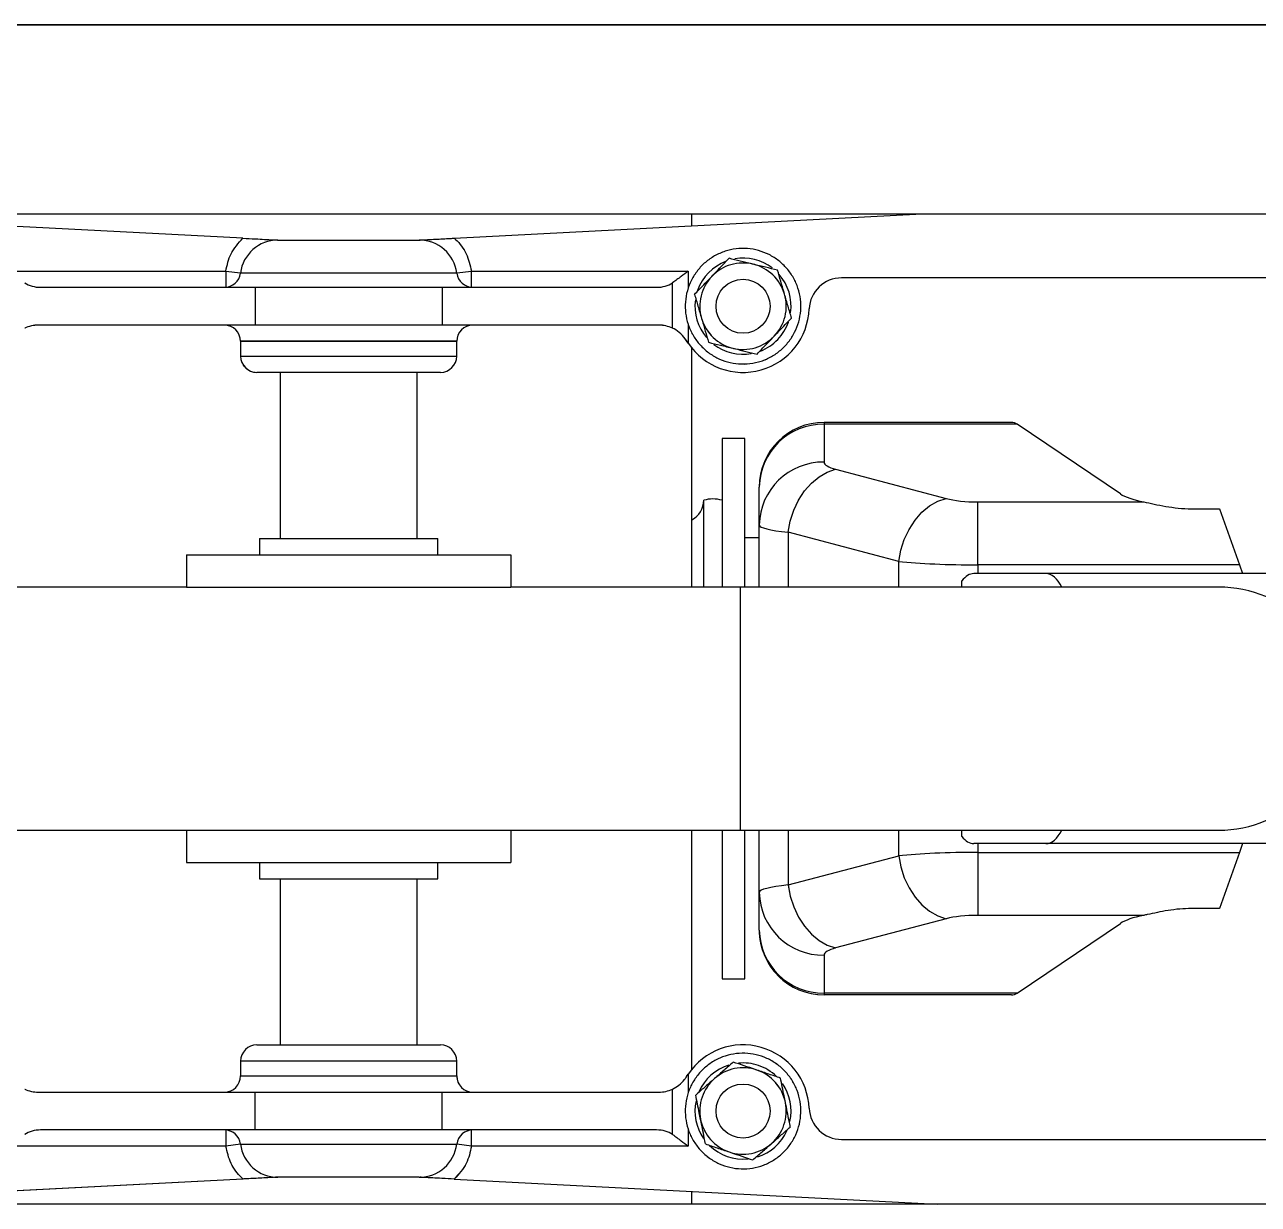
# Model space of a CAD drawing. Header units: inches. Extents: x -1851 to 6314, y -1304 to 4687.
# Drawn here: x -1808.61 to -1798.15, y 211.38 to 221.38 of the extents above; entities that cross this region are included whole.
import ezdxf

# ---------------------------------------------------------------- set-up
doc = ezdxf.new("R2010")
doc.units = ezdxf.units.IN
doc.header["$MEASUREMENT"] = 0
doc.layers.add('E-ARRY-TABL', color=9, linetype='Continuous')

# ---------------------------------------------------------------- blocks, each defined once
blk = doc.blocks.new('2.2.1_8 Mid Plan View')
at = {"color": 7, "linetype": 'Continuous', "lineweight": 15}
for p, q in [((-0.30061, -3.73684), (-0.30061, 2.68042)), ((0.30109, 2.68042), (0.30109, -3.73684)), ((-0.41544, -3.62201), (-0.41544, 2.56559)), ((-0.08202, 0.09022), (-0.08202, -0.1048)), ((0.08202, 0.09022), (0.08202, -0.1048)), ((-0.26164, 0.08119), (-0.26164, -0.22889)), ((0.26164, -0.22889), (0.26164, 0.08119)), ((-0.12142, 0.00057), (-0.08733, 0.01273)), ((-0.08733, 0.01273), (-0.08202, 0.01463)), ((-0.08733, 0.01273), (-0.08733, -0.14613)), ((0.08202, 0.01463), (0.08733, 0.01273)), ((0.08733, -0.14613), (0.08733, 0.01273)), ((0.08733, 0.01273), (0.12142, 0.00057)), ((-0.12142, -0.0164), (-0.12142, 0.00057)), ((-0.07382, 0), (-0.07382, -0.29035)), ((0.07382, -0.29035), (0.07382, 0)), ((0.12142, 0.00057), (0.12142, -0.0164)), ((-0.12556, -0.14613), (-0.12556, -0.04537)), ((0.12556, -0.04537), (0.12556, -0.14613)), ((-0.13046, -0.05956), (-0.17274, -0.12222)), ((0.17274, -0.12222), (0.13046, -0.05956)), ((-0.08202, -0.1048), (-0.08202, -0.14855)), ((0.08202, -0.1048), (0.08202, -0.14855)), ((-0.17388, -0.12565), (-0.17388, -0.2395)), ((-0.17274, -0.12222), (-0.17274, -0.2395)), ((0.17274, -0.12222), (0.17274, -0.2395)), ((0.17388, -0.12565), (0.17388, -0.2395)), ((-0.08733, -0.14613), (-0.12556, -0.14613)), ((0.08733, -0.14613), (0.12556, -0.14613)), ((-0.07382, -0.15584), (-0.07762, -0.15584)), ((0.07762, -0.15584), (0.07382, -0.15584)), ((-0.14536, -0.23247), (-0.12762, -0.16535)), ((0.12762, -0.16535), (0.14536, -0.23247)), ((0.28572, -0.46404), (0.30109, -0.17084)), ((-0.28572, -0.46404), (-0.30061, -0.18001)), ((-0.08939, -0.19417), (-0.10713, -0.2613)), ((0.10713, -0.2613), (0.08939, -0.19417)), ((-0.17388, -0.2395), (-0.17274, -0.2395)), ((-0.17274, -0.2395), (-0.14975, -0.2395)), ((0.14975, -0.2395), (0.17274, -0.2395)), ((0.17274, -0.2395), (0.17388, -0.2395)), ((-0.11152, -0.27887), (-0.13451, -0.27887)), ((-0.07382, -0.27887), (-0.11152, -0.27887)), ((-0.10375, -0.27887), (-0.10375, -0.28771)), ((0.11152, -0.27887), (0.07382, -0.27887)), ((0.13451, -0.27887), (0.11152, -0.27887)), ((-0.07382, -0.28771), (-0.16416, -0.28771)), ((-0.16416, -0.28771), (-0.16416, -0.30146)), ((-0.07382, -0.29035), (-0.07382, -0.42979)), ((0.16416, -0.28771), (0.07382, -0.28771)), ((0.07382, -0.42979), (0.07382, -0.29035)), ((0.16416, -0.30146), (0.16416, -0.28771)), ((-0.16416, -0.30146), (-0.07382, -0.30146)), ((0.07382, -0.30146), (0.16416, -0.30146)), ((-0.07382, -0.31255), (-0.12655, -0.31255)), ((-0.29328, -0.31988), (-0.30061, -0.31988)), ((-0.26575, -0.45363), (-0.26575, -0.32202)), ((-0.22193, -0.32202), (-0.2235, -0.32303)), ((-0.07382, -0.31988), (-0.21905, -0.31988)), ((0.21905, -0.31988), (0.07382, -0.31988)), ((0.2235, -0.32303), (0.22193, -0.32202)), ((0.26575, -0.32202), (0.26575, -0.45363)), ((0.30109, -0.31988), (0.29328, -0.31988)), ((-0.23108, -0.33148), (-0.25867, -0.33148)), ((0.25867, -0.33148), (0.23108, -0.33148)), ((-0.2559, -0.47148), (-0.2559, -0.34118)), ((-0.23294, -0.33983), (-0.23294, -0.47148)), ((0.23294, -0.47148), (0.23294, -0.33983)), ((0.2559, -0.34118), (0.2559, -0.47148)), ((-0.0935, -0.62663), (-0.0935, -0.42979)), ((-0.0935, -0.42979), (-0.07382, -0.42979)), ((-0.07382, -0.62663), (-0.07382, -0.42979)), ((0.07382, -0.42979), (0.0935, -0.42979)), ((0.07382, -0.62663), (0.07382, -0.42979)), ((0.0935, -0.62663), (0.0935, -0.42979)), ((-0.21407, -0.46259), (-0.22309, -0.46259)), ((0.22309, -0.46259), (0.21407, -0.46259)), ((-0.2559, -0.47148), (-0.23294, -0.47148)), ((-0.2559, -0.58494), (-0.2559, -0.47148)), ((-0.23294, -0.47148), (-0.23294, -0.58494)), ((0.23294, -0.58494), (0.23294, -0.47148)), ((0.2559, -0.47148), (0.23294, -0.47148)), ((0.2559, -0.47148), (0.2559, -0.58494)), ((-0.20423, -0.47244), (-0.20423, -0.58398)), ((-0.0935, -0.47408), (-0.10335, -0.47408)), ((-0.10335, -0.58234), (-0.10335, -0.47408)), ((0.10335, -0.47408), (0.0935, -0.47408)), ((0.10335, -0.58234), (0.10335, -0.47408)), ((0.20423, -0.58398), (0.20423, -0.47244)), ((-0.28461, -0.48573), (-0.28463, -0.48487)), ((-0.28461, -0.57112), (-0.28461, -0.4853)), ((-0.10335, -0.48654), (-0.20423, -0.48654)), ((0.20423, -0.48654), (0.10335, -0.48654)), ((0.28461, -0.4853), (0.28461, -0.57112)), ((-0.20423, -0.56988), (-0.10335, -0.56988)), ((0.10335, -0.56988), (0.20423, -0.56988)), ((0.28461, -0.57069), (0.28463, -0.57155)), ((-0.10335, -0.58234), (-0.0935, -0.58234)), ((0.0935, -0.58234), (0.10335, -0.58234)), ((-0.2559, -0.58494), (-0.23294, -0.58494)), ((-0.2559, -0.71524), (-0.2559, -0.58494)), ((-0.23294, -0.58494), (-0.23294, -0.71659)), ((0.2559, -0.58494), (0.23294, -0.58494)), ((0.23294, -0.71659), (0.23294, -0.58494)), ((0.2559, -0.58494), (0.2559, -0.71524)), ((-0.28572, -0.59238), (-0.30061, -0.87641)), ((-0.22309, -0.59383), (-0.21407, -0.59383)), ((0.21407, -0.59383), (0.22309, -0.59383)), ((0.28572, -0.59238), (0.30109, -0.88558)), ((-0.26575, -0.7344), (-0.26575, -0.60279)), ((0.26575, -0.60279), (0.26575, -0.7344)), ((-0.0935, -0.62663), (-0.07382, -0.62663)), ((-0.07382, -0.62663), (-0.07382, -0.76607)), ((0.07382, -0.76607), (0.07382, -0.62663)), ((0.07382, -0.62663), (0.0935, -0.62663))]:
    blk.add_line(p, q, dxfattribs=at)
at = {"color": 8, "linetype": 'Continuous', "lineweight": 15}
for p, q in [((-0.08733, -0.14613), (-0.08202, -0.14613)), ((0.08202, -0.14613), (0.08733, -0.14613)), ((-0.07382, -0.19417), (-0.08939, -0.19417)), ((0.08939, -0.19417), (0.07382, -0.19417)), ((-0.10713, -0.2613), (-0.07382, -0.2613)), ((0.07382, -0.2613), (0.10713, -0.2613)), ((0.07382, -0.29035), (-0.07382, -0.29035)), ((-0.26575, -0.32202), (-0.2555, -0.32202)), ((-0.23334, -0.32202), (-0.22193, -0.32202)), ((0.22193, -0.32202), (0.23334, -0.32202)), ((0.2555, -0.32202), (0.26575, -0.32202)), ((-0.26461, -0.46253), (-0.26575, -0.45363)), ((-0.25594, -0.45363), (-0.26575, -0.45363)), ((0.26575, -0.45363), (0.25594, -0.45363)), ((0.26575, -0.45363), (0.26461, -0.46253)), ((-0.26451, -0.46252), (-0.26451, -0.5939)), ((-0.22309, -0.46259), (-0.22309, -0.59383)), ((-0.21407, -0.59383), (-0.21407, -0.46259)), ((0.21407, -0.46259), (0.21407, -0.59383)), ((0.22309, -0.59383), (0.22309, -0.46259)), ((0.26451, -0.5939), (0.26451, -0.46252)), ((-0.26575, -0.60279), (-0.26461, -0.59389)), ((0.26461, -0.59389), (0.26575, -0.60279)), ((-0.26575, -0.60279), (-0.25594, -0.60279)), ((0.25594, -0.60279), (0.26575, -0.60279))]:
    blk.add_line(p, q, dxfattribs=at)
at = {"color": 7, "linetype": 'Continuous', "lineweight": 15, "flags": 128}
for points in [[(-0.08939, -0.19417), (-0.09617, -0.1929), (-0.10274, -0.19077), (-0.1089, -0.18786), (-0.11446, -0.18425), (-0.11924, -0.18006), (-0.1231, -0.17542), (-0.12592, -0.17046), (-0.12762, -0.16535)], [(0.08939, -0.19417), (0.09617, -0.1929), (0.10274, -0.19077), (0.1089, -0.18786), (0.11446, -0.18425), (0.11924, -0.18006), (0.1231, -0.17542), (0.12592, -0.17046), (0.12762, -0.16535)], [(-0.10713, -0.2613), (-0.11391, -0.26002), (-0.12048, -0.25789), (-0.12664, -0.25498), (-0.1322, -0.25138), (-0.13698, -0.24718), (-0.14085, -0.24254), (-0.14367, -0.23758), (-0.14536, -0.23247)], [(0.10713, -0.2613), (0.11391, -0.26002), (0.12048, -0.25789), (0.12664, -0.25498), (0.1322, -0.25138), (0.13698, -0.24718), (0.14085, -0.24254), (0.14367, -0.23758), (0.14536, -0.23247)]]:
    blk.add_lwpolyline(points, dxfattribs=at)
at = {"color": 7, "linetype": 'Continuous', "lineweight": 15}
for centre in [(-0.24442, -0.28871), (0.24442, -0.28871)]:
    blk.add_circle(centre, 0.0164, dxfattribs=at)
for centre, radius, start, end in [((0, 0), 0.07382, 0, 180), ((-0.24196, -0.22889), 0.01968, 180, 267.64472), ((0.24196, -0.22889), 0.01968, 272.35528, 0), ((-0.13451, -0.2395), 0.03937, 180, 270), ((-0.13391, -0.24004), 0.03884, 179.20634, 269.11267), ((-0.11092, -0.24004), 0.03884, 179.20634, 269.11267), ((0.11092, -0.24004), 0.03884, 270.88733, 0.79366), ((0.13391, -0.24004), 0.03884, 270.88733, 0.79366), ((0.13451, -0.2395), 0.03937, 270, 0), ((-0.24442, -0.28871), 0.0351, 96.90411, 108.15411), ((-0.24442, -0.28871), 0.0351, 85.65411, 96.90411), ((-0.24442, -0.28871), 0.04019, 304.01996, 87.64472), ((-0.24442, -0.28871), 0.0351, 74.40411, 85.65411), ((0.24442, -0.28871), 0.04019, 92.35528, 235.98004), ((0.24442, -0.28871), 0.0351, 99.4324, 110.6824), ((0.24442, -0.28871), 0.0351, 88.1824, 99.4324), ((0.24442, -0.28871), 0.0351, 76.9324, 88.1824), ((0.24442, -0.28871), 0.0351, 65.6824, 76.9324), ((-0.24442, -0.28871), 0.0351, 130.65411, 141.90411), ((-0.24442, -0.28871), 0.0351, 119.40411, 130.65411), ((-0.24442, -0.28871), 0.0292, 82.02411, 131.67826), ((-0.24442, -0.28871), 0.0351, 108.15411, 119.40411), ((-0.24442, -0.28871), 0.0351, 63.15411, 74.40411), ((-0.24442, -0.28871), 0.0292, 46.27911, 70.51706), ((-0.24442, -0.28871), 0.0351, 51.90411, 63.15411), ((-0.24442, -0.28871), 0.0351, 40.65411, 51.90411), ((0.24442, -0.28871), 0.0351, 121.9324, 133.1824), ((0.24442, -0.28871), 0.0351, 110.6824, 121.9324), ((0.24442, -0.28871), 0.0292, 77.48076, 124.95791), ((0.24442, -0.28871), 0.0292, 17.4042, 65.70248), ((0.24442, -0.28871), 0.0351, 54.4324, 65.6824), ((0.24442, -0.28871), 0.0351, 43.1824, 54.4324), ((-0.24442, -0.28871), 0.0351, 141.90411, 153.15411), ((-0.24442, -0.28871), 0.02625, 106.27911, 166.27911), ((-0.24442, -0.28871), 0.02625, 46.27911, 106.27911), ((-0.24442, -0.28871), 0.0292, 21.12868, 46.27911), ((-0.24442, -0.28871), 0.0351, 29.40411, 40.65411), ((0.24442, -0.28871), 0.0351, 144.4324, 155.6824), ((0.24442, -0.28871), 0.0351, 133.1824, 144.4324), ((0.24442, -0.28871), 0.0292, 136.15698, 161.3074), ((0.24442, -0.28871), 0.02625, 101.3074, 161.3074), ((0.24442, -0.28871), 0.02625, 41.3074, 101.3074), ((0.24442, -0.28871), 0.0351, 31.9324, 43.1824), ((-0.24442, -0.28871), 0.0351, 153.15411, 164.40411), ((-0.24442, -0.28871), 0.0292, 142.71343, 189.80563), ((-0.24442, -0.28871), 0.02625, 346.27911, 46.27911), ((-0.24442, -0.28871), 0.0351, 18.15411, 29.40411), ((0.24442, -0.28871), 0.0351, 155.6824, 166.9324), ((0.24442, -0.28871), 0.02625, 341.3074, 41.3074), ((0.24442, -0.28871), 0.0351, 20.6824, 31.9324), ((0.24442, -0.28871), 0.0351, 9.4324, 20.6824), ((-0.24442, -0.28871), 0.0351, 164.40411, 175.65411), ((-0.24442, -0.28871), 0.02625, 166.27911, 226.27911), ((-0.24442, -0.28871), 0.0292, 322.45247, 9.92962), ((-0.24442, -0.28871), 0.0351, 6.90411, 18.15411), ((-0.24442, -0.28871), 0.0351, 355.65411, 6.90411), ((0.24442, -0.28871), 0.0351, 166.9324, 178.1824), ((0.24442, -0.28871), 0.0292, 161.3074, 185.54536), ((0.24442, -0.28871), 0.02625, 161.3074, 221.3074), ((0.24442, -0.28871), 0.0351, 358.1824, 9.4324), ((-0.24442, -0.28871), 0.0351, 175.65411, 186.90411), ((-0.24442, -0.28871), 0.0351, 344.40411, 355.65411), ((0.24442, -0.28871), 0.0351, 178.1824, 189.4324), ((0.24442, -0.28871), 0.0292, 315.62303, 5.97122), ((0.24442, -0.28871), 0.0351, 346.9324, 358.1824), ((-0.24442, -0.28871), 0.0351, 186.90411, 198.15411), ((-0.24442, -0.28871), 0.0351, 198.15411, 209.40411), ((-0.24442, -0.28871), 0.0292, 200.59474, 250.94292), ((-0.24442, -0.28871), 0.02625, 286.27911, 346.27911), ((-0.24442, -0.28871), 0.0351, 333.15411, 344.40411), ((0.24442, -0.28871), 0.0351, 189.4324, 200.6824), ((0.24442, -0.28871), 0.0292, 197.0524, 246.70655), ((0.24442, -0.28871), 0.02625, 281.3074, 341.3074), ((0.24442, -0.28871), 0.0351, 335.6824, 346.9324), ((-0.24442, -0.28871), 0.0351, 209.40411, 220.65411), ((-0.24442, -0.28871), 0.0351, 321.90411, 333.15411), ((-0.10766, -0.307), 0.01968, 163.6403, 196.3597), ((0.24442, -0.28871), 0.0351, 200.6824, 211.9324), ((0.24442, -0.28871), 0.02625, 221.3074, 281.3074), ((0.24442, -0.28871), 0.0351, 324.4324, 335.6824), ((-0.24442, -0.28871), 0.0351, 220.65411, 231.90411), ((-0.24442, -0.28871), 0.02625, 226.27911, 286.27911), ((-0.24442, -0.28871), 0.0292, 262.37591, 310.67419), ((-0.24442, -0.28871), 0.0351, 310.65411, 321.90411), ((-0.12655, -0.32567), 0.01312, 26.18366, 90), ((0.24442, -0.28871), 0.0351, 211.9324, 223.1824), ((0.24442, -0.28871), 0.0351, 223.1824, 234.4324), ((0.24442, -0.28871), 0.0292, 257.74173, 304.83392), ((0.24442, -0.28871), 0.0351, 301.9324, 313.1824), ((0.24442, -0.28871), 0.0351, 313.1824, 324.4324), ((-0.24442, -0.28871), 0.0351, 231.90411, 243.15411), ((-0.24442, -0.28871), 0.0351, 243.15411, 254.40411), ((-0.24442, -0.28871), 0.0351, 276.90411, 288.15411), ((-0.24442, -0.28871), 0.0351, 288.15411, 299.40411), ((-0.24442, -0.28871), 0.0351, 299.40411, 310.65411), ((0.24442, -0.28871), 0.0351, 234.4324, 245.6824), ((0.24442, -0.28871), 0.0351, 245.6824, 256.9324), ((0.24442, -0.28871), 0.0351, 279.4324, 290.6824), ((0.24442, -0.28871), 0.0351, 290.6824, 301.9324), ((-0.24442, -0.28871), 0.0351, 254.40411, 265.65411), ((-0.24442, -0.28871), 0.0351, 265.65411, 276.90411), ((0.24442, -0.28871), 0.0351, 256.9324, 268.1824), ((0.24442, -0.28871), 0.0351, 268.1824, 279.4324), ((-0.21325, -0.33983), 0.01968, 154.88049, 180), ((0.21325, -0.33983), 0.01968, 0, 25.11951), ((-0.26575, -0.45275), 0.00984, 277.18076, 0), ((-0.22309, -0.45275), 0.00984, 180, 270), ((0.22309, -0.45275), 0.00984, 270, 0), ((0.26575, -0.45275), 0.00984, 180, 262.81924), ((-0.26164, -0.4853), 0.02297, 97.18076, 180), ((-0.21407, -0.47244), 0.00984, 0, 90), ((0.21407, -0.47244), 0.00984, 90, 180), ((0.26164, -0.4853), 0.02297, 0, 82.81924), ((-0.26164, -0.57112), 0.02297, 180, 262.81924), ((0.26164, -0.57112), 0.02297, 277.18076, 0), ((-0.21407, -0.58398), 0.00984, 270, 0), ((0.21407, -0.58398), 0.00984, 180, 270), ((-0.26575, -0.60367), 0.00984, 0, 82.81924), ((-0.22309, -0.60367), 0.00984, 90, 180), ((0.22309, -0.60367), 0.00984, 0, 90), ((0.26575, -0.60367), 0.00984, 97.18076, 180), ((-0.21325, -0.71659), 0.01968, 180, 205.11951), ((0.21325, -0.71659), 0.01968, 334.88049, 0)]:
    blk.add_arc(centre, radius, start, end, dxfattribs=at)
for centre, major_axis, ratio, start_param, end_param in [((-0.13432, -0.0164), (0, 0.04593), 0.24585, 3.490958, 4.029993), ((0.13432, -0.0164), (0, 0.04593), 0.24585, 2.253193, 2.792228), ((-0.04921, -0.1048), (0.03281, 0), 0.444444, 2.418858, 3.141593), ((0.04921, -0.1048), (0.03281, 0), 0.444444, 0, 0.722734), ((-0.13451, -0.12565), (0.03937, 0), 0.364309, 2.900524, 3.141593), ((0.13451, -0.12565), (0.03937, 0), 0.364309, 0, 0.241069), ((-0.13201, -0.14613), (0, 0.02625), 0.24585, 3.890812, 4.712389), ((-0.09378, -0.14613), (0, 0.06562), 0.09834, 3.890812, 4.712389), ((-0.04921, -0.14855), (0.03281, 0), 0.444444, 3.141593, 3.665191), ((0.04921, -0.14855), (0.03281, 0), 0.444444, 5.759587, 6.283185), ((0.09378, -0.14613), (0, 0.06562), 0.09834, 1.570796, 2.392374), ((0.13201, -0.14613), (0, 0.02625), 0.24585, 1.570796, 2.392374), ((-0.14975, -0.21325), (0, 0.02625), 0.24585, 3.141593, 3.890812), ((0.14975, -0.21325), (0, 0.02625), 0.24585, 2.392374, 3.141593), ((-0.11152, -0.21325), (0, 0.06562), 0.09834, 3.141593, 3.890812), ((0.11152, -0.21325), (0, 0.06562), 0.09834, 2.392374, 3.141593), ((-0.26575, -0.34118), (0, 0.01395), 0.70539, 4.712389, 5.481174), ((0.26575, -0.34118), (0, 0.01395), 0.70539, 0.802011, 1.570796), ((-0.26575, -0.71524), (0, 0.01395), 0.70539, 3.943604, 4.712389), ((0.26575, -0.71524), (0, 0.01395), 0.70539, 1.570796, 2.339581)]:
    blk.add_ellipse(centre, major_axis=major_axis, ratio=ratio, start_param=start_param, end_param=end_param, dxfattribs=at)
for points, knots in [([(-0.12556, -0.04537), (-0.12512, -0.04331), (-0.12424, -0.03914), (-0.12279, -0.03206), (-0.12171, -0.02445), (-0.12142, -0.01914), (-0.12142, -0.01643), (-0.12142, -0.0164)], [0, 0, 0, 0, 0.245342, 0.49764, 0.743058, 0.997175, 1, 1, 1, 1]), ([(0.12142, -0.0164), (0.12149, -0.01879), (0.12161, -0.02362), (0.12257, -0.03061), (0.12382, -0.03724), (0.12489, -0.04208), (0.12542, -0.04467), (0.12556, -0.04537)], [0, 0, 0, 0, 0.225619, 0.458408, 0.683808, 0.914596, 1, 1, 1, 1]), ([(-0.23723, -0.25927), (-0.23959, -0.25996), (-0.24436, -0.26135), (-0.24929, -0.26279), (-0.25178, -0.26352)], [0, 0, 0, 0, 0.495458, 1, 1, 1, 1]), ([(-0.22628, -0.26974), (-0.22728, -0.26879), (-0.23098, -0.26524), (-0.23459, -0.26179), (-0.23723, -0.25927)], [0, 0, 0, 0, 0.268634, 1, 1, 1, 1]), ([(0.25413, -0.26), (0.25289, -0.26025), (0.24804, -0.26122), (0.24301, -0.26223), (0.23927, -0.26297)], [0, 0, 0, 0, 0.257551, 1, 1, 1, 1]), ([(0.26414, -0.27139), (0.2639, -0.27112), (0.2621, -0.26907), (0.25872, -0.26522), (0.25567, -0.26175), (0.25413, -0.26)], [0, 0, 0, 0, 0.070086, 0.530782, 1, 1, 1, 1]), ([(-0.26632, -0.26776), (-0.26691, -0.27016), (-0.26808, -0.27498), (-0.2693, -0.27997), (-0.26992, -0.28249)], [0, 0, 0, 0, 0.495458, 1, 1, 1, 1]), ([(-0.25178, -0.26352), (-0.25212, -0.26362), (-0.25473, -0.26438), (-0.25966, -0.26582), (-0.26409, -0.26711), (-0.26632, -0.26776)], [0, 0, 0, 0, 0.070086, 0.530782, 1, 1, 1, 1]), ([(0.22441, -0.26594), (0.22363, -0.26828), (0.22203, -0.27298), (0.22039, -0.27784), (0.21956, -0.2803)], [0, 0, 0, 0, 0.495458, 1, 1, 1, 1]), ([(0.23927, -0.26297), (0.23792, -0.26324), (0.23289, -0.26425), (0.228, -0.26523), (0.22441, -0.26594)], [0, 0, 0, 0, 0.268634, 1, 1, 1, 1]), ([(-0.21533, -0.28022), (-0.21625, -0.27934), (-0.21982, -0.27592), (-0.22353, -0.27238), (-0.22628, -0.26974)], [0, 0, 0, 0, 0.257551, 1, 1, 1, 1]), ([(0.27414, -0.28277), (0.27251, -0.28092), (0.26924, -0.27719), (0.26585, -0.27333), (0.26414, -0.27139)], [0, 0, 0, 0, 0.495458, 1, 1, 1, 1]), ([(-0.26992, -0.28249), (-0.27, -0.28283), (-0.27065, -0.28548), (-0.27186, -0.29046), (-0.27296, -0.29494), (-0.27351, -0.29721)], [0, 0, 0, 0, 0.070086, 0.530782, 1, 1, 1, 1]), ([(-0.21892, -0.29494), (-0.21884, -0.29459), (-0.21819, -0.29194), (-0.21698, -0.28696), (-0.21588, -0.28248), (-0.21533, -0.28022)], [0, 0, 0, 0, 0.070086, 0.530782, 1, 1, 1, 1]), ([(0.21956, -0.2803), (0.21944, -0.28064), (0.21857, -0.28322), (0.21693, -0.28807), (0.21545, -0.29245), (0.2147, -0.29465)], [0, 0, 0, 0, 0.070086, 0.530782, 1, 1, 1, 1]), ([(0.26928, -0.29712), (0.2694, -0.29678), (0.27027, -0.29421), (0.27191, -0.28935), (0.27339, -0.28497), (0.27414, -0.28277)], [0, 0, 0, 0, 0.070086, 0.530782, 1, 1, 1, 1]), ([(-0.26256, -0.30768), (-0.26356, -0.30673), (-0.26726, -0.30318), (-0.27087, -0.29973), (-0.27351, -0.29721)], [0, 0, 0, 0, 0.268634, 1, 1, 1, 1]), ([(-0.22252, -0.30966), (-0.22193, -0.30727), (-0.22075, -0.30244), (-0.21954, -0.29745), (-0.21892, -0.29494)], [0, 0, 0, 0, 0.495458, 1, 1, 1, 1]), ([(0.2147, -0.29465), (0.21633, -0.2965), (0.2196, -0.30023), (0.22299, -0.30409), (0.2247, -0.30604)], [0, 0, 0, 0, 0.495458, 1, 1, 1, 1]), ([(0.26443, -0.31148), (0.26521, -0.30915), (0.26681, -0.30444), (0.26845, -0.29958), (0.26928, -0.29712)], [0, 0, 0, 0, 0.495458, 1, 1, 1, 1]), ([(0.2247, -0.30604), (0.22494, -0.30631), (0.22674, -0.30835), (0.23012, -0.3122), (0.23317, -0.31567), (0.23471, -0.31742)], [0, 0, 0, 0, 0.070086, 0.530782, 1, 1, 1, 1]), ([(-0.25161, -0.31815), (-0.25253, -0.31727), (-0.2561, -0.31386), (-0.25981, -0.31031), (-0.26256, -0.30768)], [0, 0, 0, 0, 0.257551, 1, 1, 1, 1]), ([(-0.25161, -0.31815), (-0.24925, -0.31746), (-0.24448, -0.31607), (-0.23955, -0.31463), (-0.23706, -0.3139)], [0, 0, 0, 0, 0.495458, 1, 1, 1, 1]), ([(-0.23706, -0.3139), (-0.23672, -0.3138), (-0.23411, -0.31304), (-0.22918, -0.3116), (-0.22475, -0.31031), (-0.22252, -0.30966)], [0, 0, 0, 0, 0.070086, 0.530782, 1, 1, 1, 1]), ([(0.24957, -0.31445), (0.24821, -0.31472), (0.24319, -0.31572), (0.23829, -0.3167), (0.23471, -0.31742)], [0, 0, 0, 0, 0.268634, 1, 1, 1, 1]), ([(0.26443, -0.31148), (0.26318, -0.31173), (0.25833, -0.31269), (0.2533, -0.3137), (0.24957, -0.31445)], [0, 0, 0, 0, 0.257551, 1, 1, 1, 1]), ([(-0.26575, -0.32202), (-0.26574, -0.32203), (-0.26465, -0.32343), (-0.2621, -0.3267), (-0.25992, -0.32974), (-0.25867, -0.33148)], [0, 0, 0, 0, 0.003777, 0.432324, 1, 1, 1, 1]), ([(0.25867, -0.33148), (0.25992, -0.32974), (0.2621, -0.3267), (0.26465, -0.32343), (0.26574, -0.32203), (0.26575, -0.32202)], [0, 0, 0, 0, 0.567676, 0.996223, 1, 1, 1, 1]), ([(-0.2235, -0.32303), (-0.22497, -0.32409), (-0.22791, -0.32623), (-0.23011, -0.32951), (-0.23093, -0.33119), (-0.23108, -0.33148)], [0, 0, 0, 0, 0.451634, 0.905839, 1, 1, 1, 1]), ([(0.23108, -0.33148), (0.23037, -0.33019), (0.22896, -0.32761), (0.22608, -0.32472), (0.22411, -0.32343), (0.2235, -0.32303)], [0, 0, 0, 0, 0.40927, 0.81718, 1, 1, 1, 1]), ([(-0.28572, -0.46404), (-0.28549, -0.46378), (-0.28277, -0.46086), (-0.27649, -0.45608), (-0.26933, -0.45445), (-0.26575, -0.45363)], [0, 0, 0, 0, 0.045613, 0.522765, 1, 1, 1, 1]), ([(0.26575, -0.45363), (0.26937, -0.45442), (0.27696, -0.45607), (0.28271, -0.46131), (0.28572, -0.46404)], [0, 0, 0, 0, 0.477569, 1, 1, 1, 1]), ([(-0.28463, -0.48487), (-0.28471, -0.4834), (-0.28487, -0.48041), (-0.28518, -0.47435), (-0.28548, -0.46876), (-0.28568, -0.46483), (-0.28572, -0.46404)], [0, 0, 0, 0, 0.238972, 0.483667, 0.895277, 1, 1, 1, 1]), ([(0.28572, -0.46404), (0.28559, -0.46657), (0.28525, -0.4731), (0.28489, -0.48), (0.28468, -0.48404), (0.28463, -0.48487)], [0, 0, 0, 0, 0.334113, 0.862931, 1, 1, 1, 1]), ([(-0.28572, -0.59238), (-0.28559, -0.58985), (-0.28525, -0.58332), (-0.28489, -0.57642), (-0.28468, -0.57238), (-0.28463, -0.57155)], [0, 0, 0, 0, 0.334113, 0.862931, 1, 1, 1, 1]), ([(0.28463, -0.57155), (0.28471, -0.57302), (0.28487, -0.57601), (0.28518, -0.58207), (0.28548, -0.58766), (0.28568, -0.59158), (0.28572, -0.59238)], [0, 0, 0, 0, 0.238972, 0.483667, 0.895277, 1, 1, 1, 1]), ([(-0.26575, -0.60279), (-0.26937, -0.602), (-0.27696, -0.60034), (-0.28271, -0.59511), (-0.28572, -0.59238)], [0, 0, 0, 0, 0.477569, 1, 1, 1, 1]), ([(0.28572, -0.59238), (0.28549, -0.59264), (0.28277, -0.59555), (0.27649, -0.60033), (0.26933, -0.60197), (0.26575, -0.60279)], [0, 0, 0, 0, 0.045613, 0.522765, 1, 1, 1, 1])]:
    blk.add_open_spline(points, degree=3, knots=knots, dxfattribs=at)

msp = doc.modelspace()

# ---------------------------------------------------------------- linework, layer by layer
at = {"layer": 'E-ARRY-TABL'}
for p, q in [((-1849.02781, 221.37647), (-1762.69238, 221.37647)), ((-1850.63001, 219.77427), (-1761.09018, 219.77427)), ((-1806.75548, 219.56658), (-1810.71847, 219.77427)), ((-1804.96472, 219.56658), (-1801.00173, 219.77427)), ((-1802.95326, 219.672), (-1802.95326, 219.77427)), ((-1806.45879, 219.55103), (-1805.2614, 219.55103)), ((-1805.2674, 219.55103), (-1805.25542, 219.55135)), ((-1808.73703, 219.28782), (-1806.90071, 219.28782)), ((-1806.90071, 219.28782), (-1806.77654, 219.27199)), ((-1806.90071, 219.28782), (-1806.90071, 219.15103)), ((-1804.94348, 219.27065), (-1806.77671, 219.27065)), ((-1804.94365, 219.27199), (-1804.81949, 219.28782)), ((-1804.81949, 219.28782), (-1802.98316, 219.28782)), ((-1804.81949, 219.15103), (-1804.81949, 219.28782)), ((-1802.98316, 219.28782), (-1802.98316, 219.14483)), ((-1797.3572, 219.23059), (-1801.68365, 219.23059)), ((-1808.46974, 219.15049), (-1806.65169, 219.15049)), ((-1806.65169, 219.15049), (-1806.65169, 218.83005)), ((-1806.65169, 219.15049), (-1805.0685, 219.15049)), ((-1805.0685, 219.15049), (-1805.0685, 218.83005)), ((-1805.0685, 219.15049), (-1803.25046, 219.15049)), ((-1803.1151, 218.80407), (-1803.1151, 219.18911)), ((-1806.65169, 218.83005), (-1808.4885, 218.83005)), ((-1805.0685, 218.83005), (-1806.65169, 218.83005)), ((-1803.23169, 218.83005), (-1805.0685, 218.83005)), ((-1802.98316, 218.8357), (-1802.98316, 218.67653)), ((-1806.77564, 218.69272), (-1806.77564, 218.56683)), ((-1804.94456, 218.69272), (-1806.77564, 218.69272)), ((-1804.94456, 218.56683), (-1804.94456, 218.69272)), ((-1802.98316, 218.67653), (-1802.99718, 218.69836)), ((-1806.77564, 218.56683), (-1804.94456, 218.56683)), ((-1802.95326, 216.60986), (-1802.95326, 218.63623)), ((-1805.08189, 218.4295), (-1806.63831, 218.4295)), ((-1806.44146, 218.4295), (-1806.44146, 217.02185)), ((-1805.27873, 217.02185), (-1805.27873, 218.4295)), ((-1801.83172, 218.00606), (-1801.83172, 217.99018)), ((-1800.24315, 218.00606), (-1801.83172, 218.00606)), ((-1801.83172, 217.99018), (-1801.83172, 217.66939)), ((-1800.19538, 217.99018), (-1801.83172, 217.99018)), ((-1799.32105, 217.40014), (-1800.19538, 217.99018)), ((-1802.69622, 217.87047), (-1802.69622, 216.60986)), ((-1802.50441, 217.87047), (-1802.69622, 217.87047)), ((-1802.50441, 216.60986), (-1802.50441, 217.87047)), ((-1801.73365, 217.60807), (-1800.79707, 217.36051)), ((-1802.38104, 217.13595), (-1802.38104, 217.45674)), ((-1802.85094, 216.60986), (-1802.85094, 217.34563)), ((-1800.52892, 216.79836), (-1800.52892, 217.3318)), ((-1800.52892, 217.3318), (-1799.12306, 217.3318)), ((-1798.71888, 217.27409), (-1798.482, 217.27409)), ((-1798.482, 217.27409), (-1798.31234, 216.79836)), ((-1802.38104, 216.60986), (-1802.38104, 217.13595)), ((-1806.61542, 217.02185), (-1806.61542, 216.88452)), ((-1806.61542, 217.02185), (-1805.10478, 217.02185)), ((-1805.10478, 216.88452), (-1805.10478, 217.02185)), ((-1802.38104, 217.02748), (-1802.50441, 217.02748)), ((-1801.1993, 216.82708), (-1802.13588, 217.07463)), ((-1802.13588, 217.07463), (-1802.13588, 216.60986)), ((-1807.23341, 216.88452), (-1807.23341, 216.60986)), ((-1807.23341, 216.88452), (-1804.48679, 216.88452)), ((-1804.48679, 216.88452), (-1804.48679, 216.60986)), ((-1801.1993, 216.60986), (-1801.1993, 216.82708)), ((-1798.31234, 216.79836), (-1800.52892, 216.79836)), ((-1800.52892, 216.79836), (-1800.52892, 216.7243)), ((-1798.31234, 216.79836), (-1798.28593, 216.7243)), ((-1799.95232, 216.7243), (-1800.56268, 216.7243)), ((-1797.23113, 216.7243), (-1799.95232, 216.7243)), ((-1807.23341, 216.60986), (-1809.17893, 216.60986)), ((-1807.23341, 216.60986), (-1804.48679, 216.60986)), ((-1802.54126, 216.60986), (-1804.48679, 216.60986)), ((-1798.49, 216.60986), (-1802.54126, 216.60986)), ((-1802.54126, 214.5499), (-1802.54126, 216.60986)), ((-1800.66441, 216.60986), (-1800.66441, 216.66297)), ((-1809.17893, 214.5499), (-1807.23341, 214.5499)), ((-1807.23341, 214.5499), (-1807.23341, 214.27523)), ((-1807.23341, 214.5499), (-1804.48679, 214.5499)), ((-1804.48679, 214.5499), (-1802.54126, 214.5499)), ((-1804.48679, 214.5499), (-1804.48679, 214.27523)), ((-1802.95326, 212.52352), (-1802.95326, 214.5499)), ((-1802.69622, 214.5499), (-1802.69622, 213.28929)), ((-1802.54126, 214.5499), (-1798.49, 214.5499)), ((-1802.50441, 213.28929), (-1802.50441, 214.5499)), ((-1802.38104, 214.02381), (-1802.38104, 214.5499)), ((-1802.13588, 214.5499), (-1802.13588, 214.08513)), ((-1801.1993, 214.33268), (-1801.1993, 214.5499)), ((-1800.66441, 214.49678), (-1800.66441, 214.5499)), ((-1799.95232, 214.43545), (-1800.56268, 214.43545)), ((-1800.52892, 214.43545), (-1800.52892, 214.3614)), ((-1797.23113, 214.43545), (-1799.95232, 214.43545)), ((-1798.28593, 214.43545), (-1798.31234, 214.3614)), ((-1802.13588, 214.08513), (-1801.1993, 214.33268)), ((-1800.52892, 214.3614), (-1798.31234, 214.3614)), ((-1800.52892, 214.3614), (-1800.52892, 213.82796)), ((-1798.31234, 214.3614), (-1798.482, 213.88567)), ((-1807.23341, 214.27523), (-1804.48679, 214.27523)), ((-1806.61542, 214.27523), (-1806.61542, 214.1379)), ((-1805.10478, 214.1379), (-1805.10478, 214.27523)), ((-1806.61542, 214.1379), (-1805.10478, 214.1379)), ((-1806.44146, 214.1379), (-1806.44146, 212.73026)), ((-1805.27873, 212.73026), (-1805.27873, 214.1379)), ((-1802.38104, 213.70302), (-1802.38104, 214.02381)), ((-1798.482, 213.88567), (-1798.71888, 213.88567)), ((-1800.79707, 213.79924), (-1801.73365, 213.55169)), ((-1799.12306, 213.82796), (-1800.52892, 213.82796)), ((-1800.19538, 213.16958), (-1799.32105, 213.75961)), ((-1801.83172, 213.49037), (-1801.83172, 213.16958)), ((-1802.69622, 213.28929), (-1802.50441, 213.28929)), ((-1800.19538, 213.16958), (-1801.83172, 213.16958)), ((-1801.83172, 213.16958), (-1801.83172, 213.1537)), ((-1800.24315, 213.1537), (-1801.83172, 213.1537)), ((-1806.63831, 212.73026), (-1805.08189, 212.73026)), ((-1806.77564, 212.59293), (-1806.77564, 212.46704)), ((-1804.94456, 212.59293), (-1806.77564, 212.59293)), ((-1804.94456, 212.46704), (-1804.94456, 212.59293)), ((-1806.77564, 212.46704), (-1804.94456, 212.46704)), ((-1802.99718, 212.4614), (-1802.98316, 212.48323)), ((-1802.98316, 212.48323), (-1802.98316, 212.32405)), ((-1808.4885, 212.32971), (-1806.65169, 212.32971)), ((-1806.65169, 212.00927), (-1806.65169, 212.32971)), ((-1806.65169, 212.32971), (-1805.0685, 212.32971)), ((-1805.0685, 212.00927), (-1805.0685, 212.32971)), ((-1805.0685, 212.32971), (-1803.23169, 212.32971)), ((-1803.1151, 211.97065), (-1803.1151, 212.35569)), ((-1806.65169, 212.00927), (-1808.46974, 212.00927)), ((-1806.90071, 212.00872), (-1806.90071, 211.87194)), ((-1805.0685, 212.00927), (-1806.65169, 212.00927)), ((-1803.25046, 212.00927), (-1805.0685, 212.00927)), ((-1804.81949, 211.87194), (-1804.81949, 212.00872)), ((-1802.98316, 212.01493), (-1802.98316, 211.87194)), ((-1806.77654, 211.88777), (-1806.90071, 211.87194)), ((-1806.77671, 211.88911), (-1804.94348, 211.88911)), ((-1804.81949, 211.87194), (-1804.94365, 211.88777)), ((-1801.68365, 211.92916), (-1797.3572, 211.92916)), ((-1806.90071, 211.87194), (-1808.73703, 211.87194)), ((-1802.98316, 211.87194), (-1804.81949, 211.87194)), ((-1806.75548, 211.59317), (-1810.84653, 211.37877)), ((-1806.45279, 211.60872), (-1806.46477, 211.60841)), ((-1805.2614, 211.60872), (-1806.45879, 211.60872)), ((-1804.96472, 211.59317), (-1800.87366, 211.37877)), ((-1802.95326, 211.37877), (-1802.95326, 211.48776)), ((-1761.09018, 211.37877), (-1850.63001, 211.37877))]:
    msp.add_line(p, q, dxfattribs=at)
for points in [[(-1802.13588, 217.07463), (-1802.11807, 217.16925), (-1802.08839, 217.26096), (-1802.04776, 217.34691), (-1801.99743, 217.42446), (-1801.93896, 217.4912), (-1801.87415, 217.54509), (-1801.80501, 217.58445), (-1801.73365, 217.60807)], [(-1801.1993, 216.82708), (-1801.18149, 216.9217), (-1801.15181, 217.01341), (-1801.11118, 217.09936), (-1801.06085, 217.1769), (-1801.00238, 217.24365), (-1800.93757, 217.29753), (-1800.86842, 217.33689), (-1800.79707, 217.36051)], [(-1801.1993, 214.33268), (-1801.18149, 214.23806), (-1801.15181, 214.14635), (-1801.11118, 214.0604), (-1801.06085, 213.98285), (-1801.00238, 213.91611), (-1800.93757, 213.86222), (-1800.86842, 213.82286), (-1800.79707, 213.79924)], [(-1802.13588, 214.08513), (-1802.11807, 213.9905), (-1802.08839, 213.8988), (-1802.04776, 213.81285), (-1801.99743, 213.7353), (-1801.93896, 213.66855), (-1801.87415, 213.61467), (-1801.80501, 213.57531), (-1801.73365, 213.55169)]]:
    msp.add_lwpolyline(points, dxfattribs=at)
for centre in [(-1802.51837, 218.99027), (-1802.51837, 212.16949)]:
    msp.add_circle(centre, 0.22889, dxfattribs=at)
for centre, radius, start, end in [((-1806.45879, 219.23059), 0.32044, 90, 172.819244), ((-1805.2614, 219.23059), 0.32044, 7.180756, 90), ((-1802.51837, 218.99027), 0.48981, 119.404105, 130.654105), ((-1802.51837, 218.99027), 0.48981, 108.154105, 119.404105), ((-1802.51837, 218.99027), 0.48981, 96.904105, 108.154105), ((-1802.51837, 218.99027), 0.48981, 85.654105, 96.904105), ((-1802.51837, 218.99027), 0.48981, 74.404105, 85.654105), ((-1802.51837, 218.99027), 0.48981, 63.154105, 74.404105), ((-1802.51837, 218.99027), 0.48981, 51.904105, 63.154105), ((-1802.51837, 218.99027), 0.48981, 130.654105, 141.904105), ((-1802.51837, 218.99027), 0.40742, 110.594737, 160.942925), ((-1802.51837, 218.99027), 0.36622, 76.279105, 136.279105), ((-1802.51837, 218.99027), 0.40742, 52.713434, 99.80563), ((-1802.51837, 218.99027), 0.36622, 16.279105, 76.279105), ((-1802.51837, 218.99027), 0.48981, 40.654105, 51.904105), ((-1802.51837, 218.99027), 0.48981, 29.404105, 40.654105), ((-1806.91297, 219.28782), 0.13733, 270, 352.819244), ((-1804.80723, 219.28782), 0.13733, 187.180756, 270), ((-1802.51837, 218.99027), 0.48981, 153.154105, 164.404105), ((-1802.51837, 218.99027), 0.48981, 141.904105, 153.154105), ((-1802.51837, 218.99027), 0.36622, 136.279105, 196.279105), ((-1802.51837, 218.99027), 0.40742, 352.024108, 41.678261), ((-1802.51837, 218.99027), 0.48981, 18.154105, 29.404105), ((-1801.68365, 218.95593), 0.27466, 90, 177.644716), ((-1802.51837, 218.99027), 0.48981, 164.404105, 175.654105), ((-1802.51837, 218.99027), 0.36622, 316.279105, 16.279105), ((-1802.51837, 218.99027), 0.48981, 6.904105, 18.154105), ((-1802.51837, 218.99027), 0.48981, 175.654105, 186.904105), ((-1802.51837, 218.99027), 0.40742, 172.375911, 220.674185), ((-1802.51837, 218.99027), 0.48981, 355.654105, 6.904105), ((-1802.51837, 218.99027), 0.48981, 186.904105, 198.154105), ((-1802.51837, 218.99027), 0.56077, 214.019959, 357.644716), ((-1802.51837, 218.99027), 0.36622, 196.279105, 256.279105), ((-1802.51837, 218.99027), 0.48981, 344.404105, 355.654105), ((-1808.4885, 218.55538), 0.27466, 90, 115.119505), ((-1806.91297, 218.69272), 0.13733, 0, 90), ((-1804.80723, 218.69272), 0.13733, 90, 180), ((-1803.23169, 218.55538), 0.27466, 64.880495, 90), ((-1802.51837, 218.99027), 0.48981, 198.154105, 209.404105), ((-1802.51837, 218.99027), 0.40742, 316.279105, 340.517064), ((-1802.51837, 218.99027), 0.48981, 333.154105, 344.404105), ((-1802.51837, 218.99027), 0.48981, 209.404105, 220.654105), ((-1802.51837, 218.99027), 0.48981, 220.654105, 231.904105), ((-1802.51837, 218.99027), 0.36622, 256.279105, 316.279105), ((-1802.51837, 218.99027), 0.40742, 291.128683, 316.279105), ((-1802.51837, 218.99027), 0.48981, 310.654105, 321.904105), ((-1802.51837, 218.99027), 0.48981, 321.904105, 333.154105), ((-1806.63831, 218.56683), 0.13733, 180, 270), ((-1805.08189, 218.56683), 0.13733, 270, 0), ((-1802.51837, 218.99027), 0.48981, 231.904105, 243.154105), ((-1802.51837, 218.99027), 0.40742, 232.452466, 279.929621), ((-1802.51837, 218.99027), 0.48981, 299.404105, 310.654105), ((-1802.51837, 218.99027), 0.48981, 243.154105, 254.404105), ((-1802.51837, 218.99027), 0.48981, 254.404105, 265.654105), ((-1802.51837, 218.99027), 0.48981, 265.654105, 276.904105), ((-1802.51837, 218.99027), 0.48981, 276.904105, 288.154105), ((-1802.51837, 218.99027), 0.48981, 288.154105, 299.404105), ((-1801.83172, 217.45674), 0.54932, 90, 180), ((-1801.83923, 217.44834), 0.54188, 89.206342, 179.112667), ((-1801.83923, 217.12756), 0.54188, 89.206342, 179.112667), ((-1803.03405, 217.34563), 0.18311, 296.183663, 0), ((-1802.77358, 217.08209), 0.27466, 73.640298, 106.359702), ((-1798.49, 215.57988), 1.02998, 270, 90), ((-1801.83923, 214.0322), 0.54188, 180.887333, 270.793658), ((-1801.83923, 213.71141), 0.54188, 180.887333, 270.793658), ((-1801.83172, 213.70302), 0.54932, 180, 270), ((-1806.63831, 212.59293), 0.13733, 90, 180), ((-1805.08189, 212.59293), 0.13733, 0, 90), ((-1802.51837, 212.16949), 0.56077, 2.355284, 145.980041), ((-1802.51837, 212.16949), 0.48981, 110.682398, 121.932398), ((-1802.51837, 212.16949), 0.48981, 99.432398, 110.682398), ((-1802.51837, 212.16949), 0.48981, 88.182398, 99.432398), ((-1802.51837, 212.16949), 0.48981, 76.932398, 88.182398), ((-1802.51837, 212.16949), 0.48981, 65.682398, 76.932398), ((-1802.51837, 212.16949), 0.48981, 54.432398, 65.682398), ((-1802.51837, 212.16949), 0.48981, 133.182398, 144.432398), ((-1802.51837, 212.16949), 0.40742, 107.052401, 156.706554), ((-1802.51837, 212.16949), 0.48981, 121.932398, 133.182398), ((-1802.51837, 212.16949), 0.36622, 71.307398, 131.307398), ((-1802.51837, 212.16949), 0.40742, 71.307398, 95.545357), ((-1802.51837, 212.16949), 0.36622, 11.307398, 71.307398), ((-1802.51837, 212.16949), 0.40742, 46.156976, 71.307398), ((-1802.51837, 212.16949), 0.48981, 43.182398, 54.432398), ((-1802.51837, 212.16949), 0.48981, 31.932398, 43.182398), ((-1806.91297, 212.46704), 0.13733, 270, 0), ((-1804.80723, 212.46704), 0.13733, 180, 270), ((-1802.51837, 212.16949), 0.48981, 144.432398, 155.682398), ((-1802.51837, 212.16949), 0.36622, 131.307398, 191.307398), ((-1802.51837, 212.16949), 0.40742, 347.480758, 34.957914), ((-1802.51837, 212.16949), 0.48981, 20.682398, 31.932398), ((-1808.4885, 212.60437), 0.27466, 244.880495, 270), ((-1803.23169, 212.60437), 0.27466, 270, 295.119505), ((-1802.51837, 212.16949), 0.48981, 155.682398, 166.932398), ((-1802.51837, 212.16949), 0.48981, 9.432398, 20.682398), ((-1802.51837, 212.16949), 0.48981, 166.932398, 178.182398), ((-1802.51837, 212.16949), 0.40742, 167.741727, 214.833923), ((-1802.51837, 212.16949), 0.36622, 311.307398, 11.307398), ((-1802.51837, 212.16949), 0.48981, 358.182398, 9.432398), ((-1801.68365, 212.20382), 0.27466, 182.355284, 270), ((-1802.51837, 212.16949), 0.48981, 178.182398, 189.432398), ((-1802.51837, 212.16949), 0.48981, 189.432398, 200.682398), ((-1802.51837, 212.16949), 0.36622, 191.307398, 251.307398), ((-1802.51837, 212.16949), 0.48981, 346.932398, 358.182398), ((-1806.91297, 211.87194), 0.13733, 7.180756, 90), ((-1804.80723, 211.87194), 0.13733, 90, 172.819244), ((-1802.51837, 212.16949), 0.48981, 200.682398, 211.932398), ((-1802.51837, 212.16949), 0.40742, 287.404204, 335.702478), ((-1802.51837, 212.16949), 0.48981, 335.682398, 346.932398), ((-1806.45879, 211.92916), 0.32044, 187.180756, 270), ((-1805.2614, 211.92916), 0.32044, 270, 352.819244), ((-1802.51837, 212.16949), 0.48981, 211.932398, 223.182398), ((-1802.51837, 212.16949), 0.40742, 225.623029, 275.971218), ((-1802.51837, 212.16949), 0.36622, 251.307398, 311.307398), ((-1802.51837, 212.16949), 0.48981, 313.182398, 324.432398), ((-1802.51837, 212.16949), 0.48981, 324.432398, 335.682398), ((-1802.51837, 212.16949), 0.48981, 223.182398, 234.432398), ((-1802.51837, 212.16949), 0.48981, 301.932398, 313.182398), ((-1802.51837, 212.16949), 0.48981, 234.432398, 245.682398), ((-1802.51837, 212.16949), 0.48981, 245.682398, 256.932398), ((-1802.51837, 212.16949), 0.48981, 256.932398, 268.182398), ((-1802.51837, 212.16949), 0.48981, 268.182398, 279.432398), ((-1802.51837, 212.16949), 0.48981, 279.432398, 290.682398), ((-1802.51837, 212.16949), 0.48981, 290.682398, 301.932398)]:
    msp.add_arc(centre, radius, start, end, dxfattribs=at)
for centre, major_axis, ratio, start_param, end_param in [((-1808.46974, 219.28782), (0.19469, 0), 0.70538976, 3.94360402, 4.71238898), ((-1803.25046, 219.28782), (0.19469, 0), 0.70538976, 4.71238898, 5.48117394), ((-1800.24315, 217.45674), (0, -0.54932), 0.36430901, 2.90052355, 3.14159265), ((-1801.4655, 217.66939), (0.36622, 0), 0.24585013, 3.14159265, 3.89081164), ((-1800.52892, 217.42183), (0.36622, 0), 0.24585013, 3.89081164, 4.71238898), ((-1798.71888, 217.45408), (0.64088, 0), 0.24585013, 3.49095762, 4.02999262), ((-1801.4655, 217.13595), (0.91554, 0), 0.09834005, 3.14159265, 3.89081164), ((-1800.52892, 216.88839), (0.91554, 0), 0.09834005, 3.89081164, 4.71238898), ((-1800.56268, 216.26653), (0, -0.45777), 0.44444444, 3.14159265, 3.66519143), ((-1799.95232, 216.26653), (0, -0.45777), 0.44444444, 2.41885841, 3.14159265), ((-1800.56268, 214.89322), (0, -0.45777), 0.44444444, 5.75958653, 6.28318531), ((-1799.95232, 214.89322), (0, -0.45777), 0.44444444, 0, 0.72273425), ((-1800.52892, 214.27136), (0.91554, 0), 0.09834005, 1.57079633, 2.39237366), ((-1801.4655, 214.02381), (0.91554, 0), 0.09834005, 2.39237366, 3.14159265), ((-1800.52892, 213.73792), (0.36622, 0), 0.24585013, 1.57079633, 2.39237366), ((-1798.71888, 213.70568), (0.64088, 0), 0.24585013, 2.25319268, 2.79222769), ((-1801.4655, 213.49037), (0.36622, 0), 0.24585013, 2.39237366, 3.14159265), ((-1800.24315, 213.70302), (0, -0.54932), 0.36430901, 0, 0.24106911), ((-1808.46974, 211.87194), (0.19469, 0), 0.70538976, 1.57079633, 2.33958128), ((-1803.25046, 211.87194), (0.19469, 0), 0.70538976, 0.80201137, 1.57079633)]:
    msp.add_ellipse(centre, major_axis=major_axis, ratio=ratio, start_param=start_param, end_param=end_param, dxfattribs=at)
for points, knots in [([(-1806.90071, 219.28782), (-1806.88968, 219.33837), (-1806.86659, 219.44423), (-1806.79361, 219.5246), (-1806.75548, 219.56658)], [0, 0, 0, 0, 0.47756889, 1, 1, 1, 1]), ([(-1806.75548, 219.56658), (-1806.72017, 219.56473), (-1806.629, 219.55995), (-1806.53272, 219.55491), (-1806.47637, 219.55196), (-1806.46477, 219.55135)], [0, 0, 0, 0, 0.33411348, 0.86293128, 1, 1, 1, 1]), ([(-1805.25542, 219.55135), (-1805.23482, 219.55243), (-1805.19311, 219.55461), (-1805.1086, 219.55904), (-1805.0306, 219.56313), (-1804.97583, 219.566), (-1804.96472, 219.56658)], [0, 0, 0, 0, 0.23897217, 0.4836673, 0.89527689, 1, 1, 1, 1]), ([(-1804.96472, 219.56658), (-1804.96116, 219.56328), (-1804.92043, 219.52537), (-1804.85373, 219.43774), (-1804.8309, 219.33779), (-1804.81949, 219.28782)], [0, 0, 0, 0, 0.04561306, 0.52276465, 1, 1, 1, 1]), ([(-1802.78304, 219.24337), (-1802.76976, 219.25727), (-1802.72029, 219.30899), (-1802.67213, 219.35935), (-1802.63691, 219.39618)], [0, 0, 0, 0, 0.26863361, 1, 1, 1, 1]), ([(-1802.43151, 219.34603), (-1802.43638, 219.34722), (-1802.47325, 219.35622), (-1802.54277, 219.37319), (-1802.60534, 219.38847), (-1802.63691, 219.39618)], [0, 0, 0, 0, 0.07008577, 0.53078223, 1, 1, 1, 1]), ([(-1802.22611, 219.29588), (-1802.25947, 219.30402), (-1802.3268, 219.32046), (-1802.3964, 219.33746), (-1802.43151, 219.34603)], [0, 0, 0, 0, 0.49545796, 1, 1, 1, 1]), ([(-1802.98316, 219.28782), (-1802.98333, 219.28768), (-1803.00286, 219.27256), (-1803.04846, 219.23696), (-1803.09091, 219.20648), (-1803.1151, 219.18911)], [0, 0, 0, 0, 0.00377679, 0.43232372, 1, 1, 1, 1]), ([(-1802.92918, 219.09057), (-1802.91691, 219.1034), (-1802.86928, 219.1532), (-1802.81979, 219.20495), (-1802.78304, 219.24337)], [0, 0, 0, 0, 0.25755135, 1, 1, 1, 1]), ([(-1802.16684, 219.09292), (-1802.16825, 219.09773), (-1802.17888, 219.13416), (-1802.19894, 219.20285), (-1802.217, 219.26468), (-1802.22611, 219.29588)], [0, 0, 0, 0, 0.07008577, 0.53078223, 1, 1, 1, 1]), ([(-1802.92918, 219.09057), (-1802.91955, 219.05761), (-1802.90012, 218.99108), (-1802.88004, 218.92231), (-1802.86991, 218.88761)], [0, 0, 0, 0, 0.49545796, 1, 1, 1, 1]), ([(-1802.10757, 218.88996), (-1802.1172, 218.92293), (-1802.13663, 218.98945), (-1802.15671, 219.05822), (-1802.16684, 219.09292)], [0, 0, 0, 0, 0.49545796, 1, 1, 1, 1]), ([(-1802.86991, 218.88761), (-1802.8685, 218.8828), (-1802.85786, 218.84637), (-1802.83781, 218.77768), (-1802.81975, 218.71585), (-1802.81064, 218.68465)], [0, 0, 0, 0, 0.07008577, 0.53078223, 1, 1, 1, 1]), ([(-1802.2537, 218.73716), (-1802.24042, 218.75105), (-1802.19095, 218.80277), (-1802.14279, 218.85313), (-1802.10757, 218.88996)], [0, 0, 0, 0, 0.26863361, 1, 1, 1, 1]), ([(-1802.99718, 218.69836), (-1803.01204, 218.71885), (-1803.04185, 218.75995), (-1803.08761, 218.79065), (-1803.11107, 218.8021), (-1803.1151, 218.80407)], [0, 0, 0, 0, 0.451634, 0.90583857, 1, 1, 1, 1]), ([(-1802.81064, 218.68465), (-1802.77728, 218.67651), (-1802.70995, 218.66007), (-1802.64035, 218.64307), (-1802.60524, 218.6345)], [0, 0, 0, 0, 0.49545796, 1, 1, 1, 1]), ([(-1802.39984, 218.58435), (-1802.38757, 218.59718), (-1802.33994, 218.64699), (-1802.29045, 218.69874), (-1802.2537, 218.73716)], [0, 0, 0, 0, 0.25755135, 1, 1, 1, 1]), ([(-1802.60524, 218.6345), (-1802.60037, 218.63331), (-1802.5635, 218.62431), (-1802.49398, 218.60734), (-1802.43141, 218.59206), (-1802.39984, 218.58435)], [0, 0, 0, 0, 0.07008577, 0.53078223, 1, 1, 1, 1]), ([(-1799.12306, 217.3318), (-1799.09434, 217.32574), (-1799.03608, 217.31343), (-1798.93733, 217.29321), (-1798.83118, 217.27807), (-1798.75708, 217.2741), (-1798.7193, 217.27409), (-1798.71888, 217.27409)], [0, 0, 0, 0, 0.24534168, 0.49763985, 0.74305758, 0.9971753, 1, 1, 1, 1]), ([(-1798.71888, 213.88567), (-1798.75211, 213.88479), (-1798.81963, 213.88299), (-1798.91716, 213.86969), (-1799.00967, 213.85217), (-1799.07713, 213.83733), (-1799.11329, 213.82995), (-1799.12306, 213.82796)], [0, 0, 0, 0, 0.2256187, 0.45840813, 0.68380779, 0.91459597, 1, 1, 1, 1]), ([(-1802.60129, 212.58415), (-1802.62708, 212.56149), (-1802.67914, 212.51574), (-1802.73296, 212.46845), (-1802.76011, 212.44459)], [0, 0, 0, 0, 0.49545796, 1, 1, 1, 1]), ([(-1802.40101, 212.51639), (-1802.40575, 212.518), (-1802.4417, 212.53016), (-1802.50949, 212.55309), (-1802.5705, 212.57374), (-1802.60129, 212.58415)], [0, 0, 0, 0, 0.07008577, 0.53078223, 1, 1, 1, 1]), ([(-1802.20072, 212.44863), (-1802.23325, 212.45963), (-1802.2989, 212.48184), (-1802.36677, 212.50481), (-1802.40101, 212.51639)], [0, 0, 0, 0, 0.49545796, 1, 1, 1, 1]), ([(-1803.1151, 212.35569), (-1803.0971, 212.36552), (-1803.06117, 212.38515), (-1803.02083, 212.42542), (-1803.00277, 212.4529), (-1802.99718, 212.4614)], [0, 0, 0, 0, 0.40927033, 0.81717968, 1, 1, 1, 1]), ([(-1802.76011, 212.44459), (-1802.76388, 212.44128), (-1802.79239, 212.41622), (-1802.84614, 212.36899), (-1802.89453, 212.32647), (-1802.91894, 212.30502)], [0, 0, 0, 0, 0.07008577, 0.53078223, 1, 1, 1, 1]), ([(-1802.15927, 212.2413), (-1802.16304, 212.26015), (-1802.17707, 212.33033), (-1802.19073, 212.39865), (-1802.20072, 212.44863)], [0, 0, 0, 0, 0.26863361, 1, 1, 1, 1]), ([(-1802.87748, 212.09769), (-1802.88125, 212.11654), (-1802.89528, 212.18672), (-1802.90895, 212.25504), (-1802.91894, 212.30502)], [0, 0, 0, 0, 0.26863361, 1, 1, 1, 1]), ([(-1802.11781, 212.03397), (-1802.12129, 212.05137), (-1802.1348, 212.11895), (-1802.14884, 212.18917), (-1802.15927, 212.2413)], [0, 0, 0, 0, 0.25755135, 1, 1, 1, 1]), ([(-1802.83603, 211.89036), (-1802.83951, 211.90776), (-1802.85302, 211.97534), (-1802.86706, 212.04556), (-1802.87748, 212.09769)], [0, 0, 0, 0, 0.25755135, 1, 1, 1, 1]), ([(-1802.27664, 211.8944), (-1802.27287, 211.89771), (-1802.24436, 211.92276), (-1802.19061, 211.96999), (-1802.14222, 212.01251), (-1802.11781, 212.03397)], [0, 0, 0, 0, 0.07008577, 0.53078223, 1, 1, 1, 1]), ([(-1803.1151, 211.97065), (-1803.09091, 211.95328), (-1803.04846, 211.9228), (-1803.00286, 211.8872), (-1802.98333, 211.87207), (-1802.98316, 211.87194)], [0, 0, 0, 0, 0.56767628, 0.99622321, 1, 1, 1, 1]), ([(-1802.83603, 211.89036), (-1802.8035, 211.87935), (-1802.73785, 211.85714), (-1802.66998, 211.83418), (-1802.63574, 211.82259)], [0, 0, 0, 0, 0.49545796, 1, 1, 1, 1]), ([(-1802.43546, 211.75483), (-1802.40967, 211.7775), (-1802.35761, 211.82324), (-1802.30379, 211.87054), (-1802.27664, 211.8944)], [0, 0, 0, 0, 0.49545796, 1, 1, 1, 1]), ([(-1806.75548, 211.59317), (-1806.75903, 211.59648), (-1806.79976, 211.63439), (-1806.86646, 211.72202), (-1806.88929, 211.82196), (-1806.90071, 211.87194)], [0, 0, 0, 0, 0.04561306, 0.52276465, 1, 1, 1, 1]), ([(-1804.81949, 211.87194), (-1804.83051, 211.82139), (-1804.8536, 211.71553), (-1804.92659, 211.63516), (-1804.96472, 211.59317)], [0, 0, 0, 0, 0.47756889, 1, 1, 1, 1]), ([(-1802.63574, 211.82259), (-1802.631, 211.82099), (-1802.59505, 211.80882), (-1802.52726, 211.78589), (-1802.46625, 211.76525), (-1802.43546, 211.75483)], [0, 0, 0, 0, 0.07008577, 0.53078223, 1, 1, 1, 1]), ([(-1806.46477, 211.60841), (-1806.48538, 211.60733), (-1806.52708, 211.60514), (-1806.6116, 211.60071), (-1806.68959, 211.59663), (-1806.74437, 211.59376), (-1806.75548, 211.59317)], [0, 0, 0, 0, 0.23897217, 0.4836673, 0.89527689, 1, 1, 1, 1]), ([(-1804.96472, 211.59317), (-1805.00002, 211.59502), (-1805.0912, 211.5998), (-1805.18747, 211.60485), (-1805.24382, 211.6078), (-1805.25542, 211.60841)], [0, 0, 0, 0, 0.33411348, 0.86293128, 1, 1, 1, 1])]:
    msp.add_open_spline(points, degree=3, knots=knots, dxfattribs=at)

# ---------------------------------------------------------------- block references
at = {"layer": 'E-ARRY-TABL', "xscale": 13.95298604562408, "yscale": 13.95298604562408, "zscale": 13.95298604562408, "rotation": 270}
msp.add_blockref('2.2.1_8 Mid Plan View', (-1798.49, 215.57988), dxfattribs=at)

doc.saveas('drawing.dxf')
